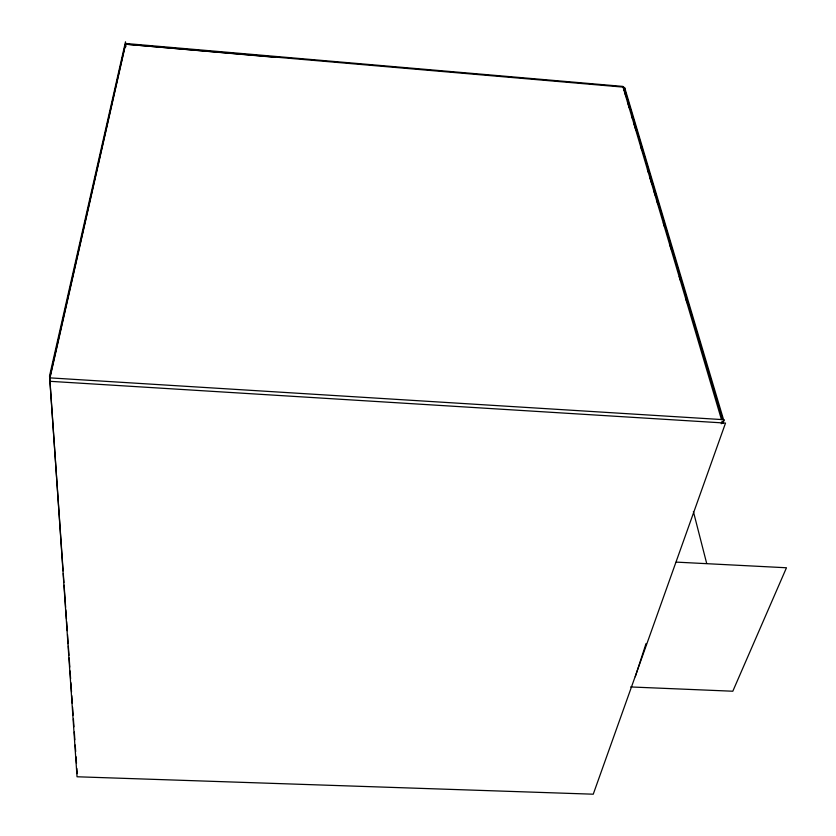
<?xml version="1.0" encoding="UTF-8"?>
<svg xmlns="http://www.w3.org/2000/svg" width="836" height="836" viewBox="0 0 836 836"><rect width="100%" height="100%" fill="white"/><g stroke="black" fill="none" stroke-linecap="round" stroke-linejoin="round"><path stroke-width="1.25" d="M49.972 381.31L725.523 423.079L593.246 794.2L77.037 776.769L49.763 377.862L125.609 43.482L622.83 86.401L721.458 419.547M49.993 377.872L125.609 44.183L623.907 87.174L722.617 419.62M624.805 88.031L624.189 90.56L624.805 88.031L723.788 420.456L722.91 422.901M635.266 676.752L646.019 643.605M721.259 423.758L722.126 421.302M722.858 423.392L724.154 419.714L49.763 377.862M630.657 686.952L732.806 691.226L786.467 567.769L676.272 562.116M275.107 57.318L125.609 44.183L125.651 46.795M624.889 92.942L625.997 96.694M627.47 101.689L629.32 107.928M631.535 115.42L632.653 119.161M634.127 124.156L635.977 130.395M640.784 146.634L641.891 150.375M647.44 169.102L648.548 172.843M650.032 177.838L651.881 184.087M654.097 191.58L655.205 195.321M656.688 200.316L657.796 204.057M663.335 222.784L664.453 226.535M669.991 245.261L671.099 249.003M679.24 276.476L680.347 280.217M685.896 298.943L687.004 302.695M693.389 511.548L706.66 563.328M63.108 570.894L49.533 375.96L125.504 41.8L125.599 47.004M63.285 573.496L63.912 582.587M64.1 585.19L65.636 607.281M65.814 609.883L66.452 618.974M66.629 621.576L67.267 630.668M67.538 634.576L68.165 643.668M68.353 646.27L68.98 655.361M69.169 657.963L69.796 667.065M70.067 670.963L70.611 678.759M70.882 682.657L71.52 691.748M71.791 695.646L72.324 703.452M72.596 707.35L73.14 715.146M73.411 719.044L73.955 726.839M74.32 732.043L74.864 739.839M75.219 745.033L75.679 751.533M76.034 756.726L76.494 763.226M76.849 768.43L77.215 773.624"/></g></svg>
